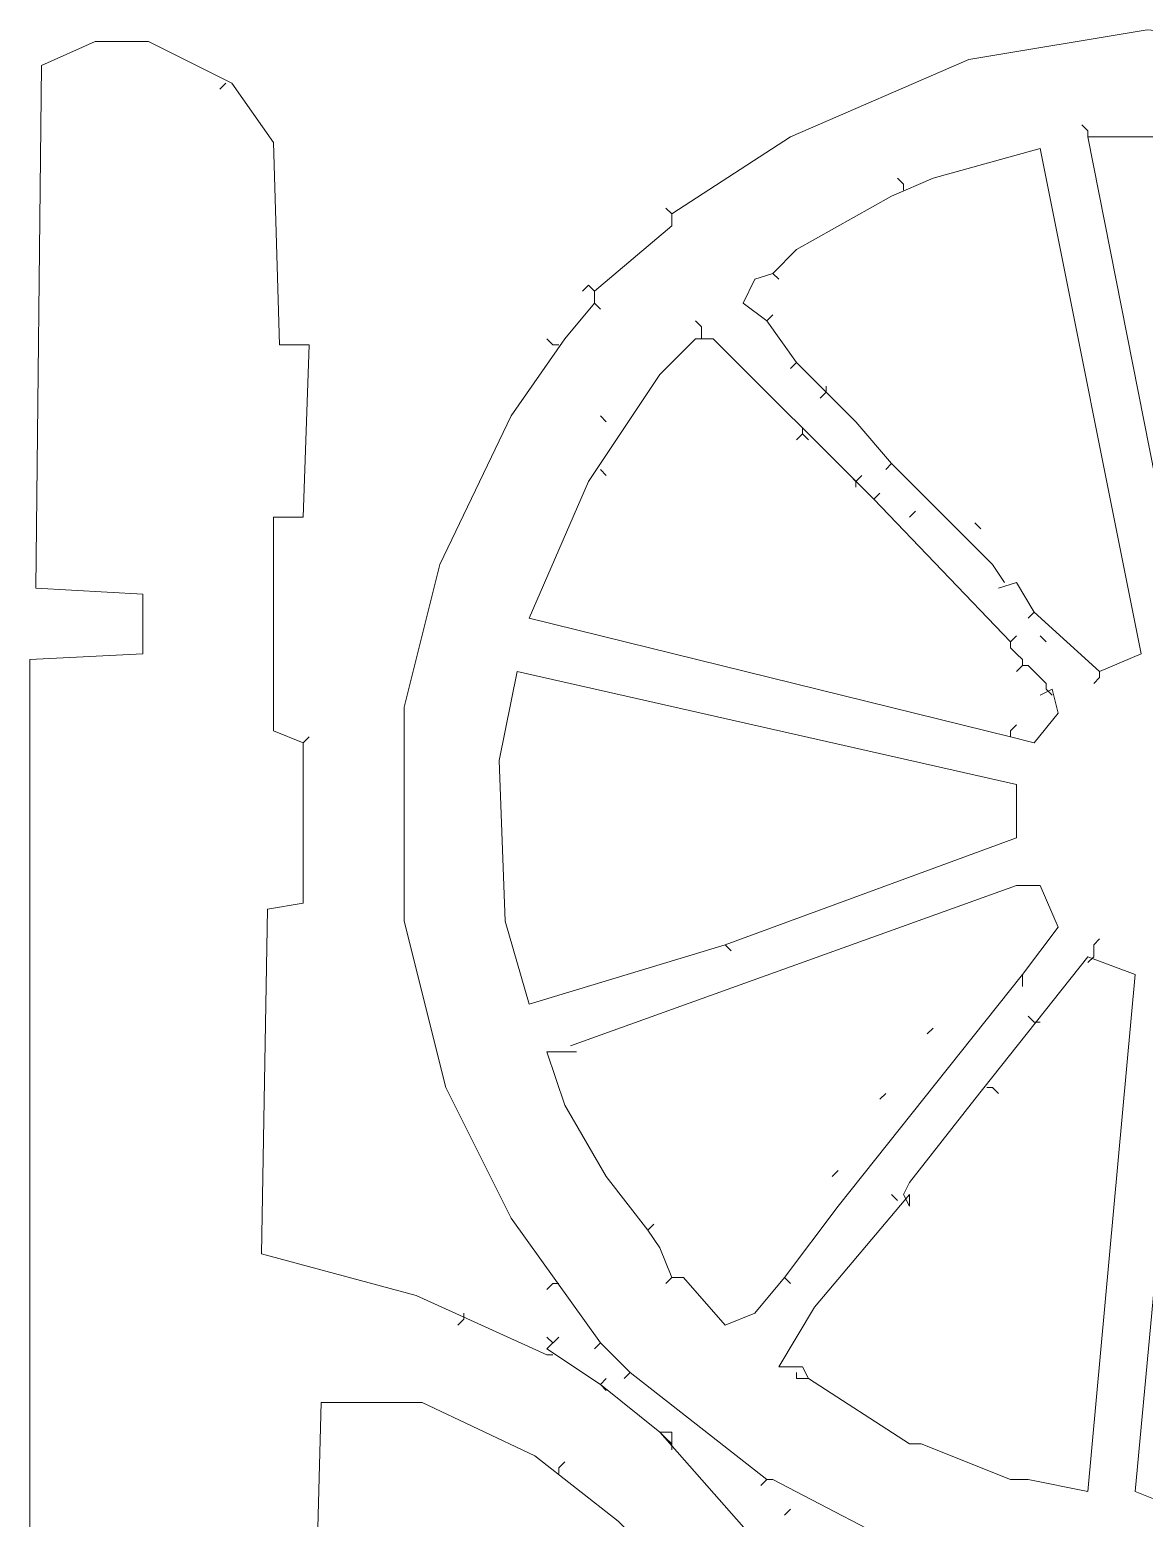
# Model space of a CAD drawing. Header units: millimetres. Extents: x -91 to 120, y -182 to 176.
# Drawn here: x -89.2 to -23.8, y -77.2 to 10.2 of the extents above; entities that cross this region are included whole.
import ezdxf

# ---------------------------------------------------------------- set-up
doc = ezdxf.new("R2010")
doc.units = ezdxf.units.MM
doc.header["$MEASUREMENT"] = 0
doc.layers.add('Katman 1', color=7, linetype='Continuous')

msp = doc.modelspace()

# ---------------------------------------------------------------- linework, layer by layer
at = {"layer": 'Katman 1', "lineweight": 9}
for points, knots in [([(15.4916, -8.3276), (15.4916, -8.3276), (10.9567, -2.7462), (10.9567, -2.7462), (10.9567, -2.7462), (10.9567, -2.7462), (4.6776, 2.4863), (4.6776, 2.4863), (4.6776, 2.4863), (4.6776, 2.4863), (0.4916, 4.5794), (0.4916, 4.5794), (0.4916, 4.5794), (0.4916, 4.5794), (-2.2991, 6.3235), (-2.2991, 6.3235), (-2.2991, 6.3235), (-2.2991, 6.3235), (-11.02, 9.1142), (-11.02, 9.1142), (-11.02, 9.1142), (-11.02, 9.1142), (-23.5782, 10.1608), (-23.5782, 10.1608), (-23.5782, 10.1608), (-23.5782, 10.1608), (-34.0433, 8.4166), (-34.0433, 8.4166), (-34.0433, 8.4166), (-34.0433, 8.4166), (-44.5084, 3.8817), (-44.5084, 3.8817), (-44.5084, 3.8817), (-44.5084, 3.8817), (-51.4851, -0.6532), (-51.4851, -0.6532), (-51.4851, -0.6532), (-51.4851, -0.6532), (-51.834, -0.3044), (-51.834, -0.3044)], [0, 0, 0, 0, 0.0909091, 0.0909091, 0.0909091, 0.0909091, 0.1818182, 0.1818182, 0.1818182, 0.1818182, 0.2727273, 0.2727273, 0.2727273, 0.2727273, 0.3636364, 0.3636364, 0.3636364, 0.3636364, 0.4545455, 0.4545455, 0.4545455, 0.4545455, 0.5454545, 0.5454545, 0.5454545, 0.5454545, 0.6363636, 0.6363636, 0.6363636, 0.6363636, 0.7272727, 0.7272727, 0.7272727, 0.7272727, 0.8181818, 0.8181818, 0.8181818, 0.8181818, 1, 1, 1, 1]), ([(-83.5782, -101.816), (-83.5782, -101.816), (-86.7177, -96.9323), (-86.7177, -96.9323), (-86.7177, -96.9323), (-86.7177, -96.9323), (-89.1596, -89.6067), (-89.1596, -89.6067), (-89.1596, -89.6067), (-89.1596, -89.6067), (-89.1596, -26.816), (-89.1596, -26.816), (-89.1596, -26.816), (-89.1596, -26.816), (-82.5317, -26.4672), (-82.5317, -26.4672), (-82.5317, -26.4672), (-82.5317, -26.4672), (-82.5317, -22.9788), (-82.5317, -22.9788), (-82.5317, -22.9788), (-82.5317, -22.9788), (-88.8107, -22.6299), (-88.8107, -22.6299), (-88.8107, -22.6299), (-88.8107, -22.6299), (-88.4619, 8.0677), (-88.4619, 8.0677), (-88.4619, 8.0677), (-88.4619, 8.0677), (-85.3224, 9.4631), (-85.3224, 9.4631), (-85.3224, 9.4631), (-85.3224, 9.4631), (-82.1828, 9.4631), (-82.1828, 9.4631), (-82.1828, 9.4631), (-82.1828, 9.4631), (-77.2991, 7.0212), (-77.2991, 7.0212), (-77.2991, 7.0212), (-77.2991, 7.0212), (-74.8572, 3.5329), (-74.8572, 3.5329), (-74.8572, 3.5329), (-74.8572, 3.5329), (-74.5084, -8.3276), (-74.5084, -8.3276), (-74.5084, -8.3276), (-74.5084, -8.3276), (-72.7642, -8.3276), (-72.7642, -8.3276), (-72.7642, -8.3276), (-72.7642, -8.3276), (-73.1131, -18.4439), (-73.1131, -18.4439), (-73.1131, -18.4439), (-73.1131, -18.4439), (-74.8572, -18.4439), (-74.8572, -18.4439), (-74.8572, -18.4439), (-74.8572, -18.4439), (-74.8572, -31.002), (-74.8572, -31.002), (-74.8572, -31.002), (-74.8572, -31.002), (-73.1131, -31.6997), (-73.1131, -31.6997), (-73.1131, -31.6997), (-73.1131, -31.6997), (-72.7642, -31.3509), (-72.7642, -31.3509)], [0, 0, 0, 0, 0.0526316, 0.0526316, 0.0526316, 0.0526316, 0.1052632, 0.1052632, 0.1052632, 0.1052632, 0.1578947, 0.1578947, 0.1578947, 0.1578947, 0.2105263, 0.2105263, 0.2105263, 0.2105263, 0.2631579, 0.2631579, 0.2631579, 0.2631579, 0.3157895, 0.3157895, 0.3157895, 0.3157895, 0.3684211, 0.3684211, 0.3684211, 0.3684211, 0.4210526, 0.4210526, 0.4210526, 0.4210526, 0.4736842, 0.4736842, 0.4736842, 0.4736842, 0.5263158, 0.5263158, 0.5263158, 0.5263158, 0.5789474, 0.5789474, 0.5789474, 0.5789474, 0.6315789, 0.6315789, 0.6315789, 0.6315789, 0.6842105, 0.6842105, 0.6842105, 0.6842105, 0.7368421, 0.7368421, 0.7368421, 0.7368421, 0.7894737, 0.7894737, 0.7894737, 0.7894737, 0.8421053, 0.8421053, 0.8421053, 0.8421053, 0.8947368, 0.8947368, 0.8947368, 0.8947368, 1, 1, 1, 1]), ([(-27.0665, 3.8817), (-27.0665, 3.8817), (-27.0665, 4.2305), (-27.0665, 4.2305), (-27.0665, 4.2305), (-27.0665, 4.2305), (-27.4154, 4.5794), (-27.4154, 4.5794)], [0, 0, 0, 0, 0.3333333, 0.3333333, 0.3333333, 0.3333333, 1, 1, 1, 1]), ([(-27.0665, 3.8817), (-27.0665, 3.8817), (-14.8572, 3.8817), (-14.8572, 3.8817), (-14.8572, 3.8817), (-14.8572, 3.8817), (-7.5316, 1.7887), (-7.5316, 1.7887), (-7.5316, 1.7887), (-7.5316, 1.7887), (-8.5782, -2.0485), (-8.5782, -2.0485), (-8.5782, -2.0485), (-8.5782, -2.0485), (-18.3456, -26.4672), (-18.3456, -26.4672), (-18.3456, -26.4672), (-18.3456, -26.4672), (-21.1363, -26.1183), (-21.1363, -26.1183), (-21.1363, -26.1183), (-21.1363, -26.1183), (-27.0665, 3.8817), (-27.0665, 3.8817)], [0, 0, 0, 0, 0.1428571, 0.1428571, 0.1428571, 0.1428571, 0.2857143, 0.2857143, 0.2857143, 0.2857143, 0.4285714, 0.4285714, 0.4285714, 0.4285714, 0.5714286, 0.5714286, 0.5714286, 0.5714286, 0.7142857, 0.7142857, 0.7142857, 0.7142857, 1, 1, 1, 1]), ([(-26.3689, -27.5137), (-26.3689, -27.5137), (-23.927, -26.4672), (-23.927, -26.4672), (-23.927, -26.4672), (-23.927, -26.4672), (-29.8572, 3.184), (-29.8572, 3.184), (-29.8572, 3.184), (-29.8572, 3.184), (-36.1363, 1.4398), (-36.1363, 1.4398), (-36.1363, 1.4398), (-36.1363, 1.4398), (-38.5782, 0.3933), (-38.5782, 0.3933), (-38.5782, 0.3933), (-38.5782, 0.3933), (-44.1596, -2.7462), (-44.1596, -2.7462), (-44.1596, -2.7462), (-44.1596, -2.7462), (-45.5549, -4.1416), (-45.5549, -4.1416), (-45.5549, -4.1416), (-45.5549, -4.1416), (-45.2061, -4.4904), (-45.2061, -4.4904)], [0, 0, 0, 0, 0.125, 0.125, 0.125, 0.125, 0.25, 0.25, 0.25, 0.25, 0.375, 0.375, 0.375, 0.375, 0.5, 0.5, 0.5, 0.5, 0.625, 0.625, 0.625, 0.625, 0.75, 0.75, 0.75, 0.75, 1, 1, 1, 1]), ([(-37.8805, 0.7421), (-37.8805, 0.7421), (-37.8805, 1.091), (-37.8805, 1.091), (-37.8805, 1.091), (-37.8805, 1.091), (-38.2293, 1.4398), (-38.2293, 1.4398)], [0, 0, 0, 0, 0.3333333, 0.3333333, 0.3333333, 0.3333333, 1, 1, 1, 1]), ([(-56.02, -5.1881), (-56.02, -5.1881), (-51.4851, -1.3509), (-51.4851, -1.3509), (-51.4851, -1.3509), (-51.4851, -1.3509), (-51.4851, -0.6532), (-51.4851, -0.6532)], [0, 0, 0, 0, 0.3333333, 0.3333333, 0.3333333, 0.3333333, 1, 1, 1, 1]), ([(-45.9038, -6.9323), (-45.9038, -6.9323), (-47.2991, -5.8857), (-47.2991, -5.8857), (-47.2991, -5.8857), (-47.2991, -5.8857), (-46.6014, -4.4904), (-46.6014, -4.4904), (-46.6014, -4.4904), (-46.6014, -4.4904), (-45.5549, -4.1416), (-45.5549, -4.1416)], [0, 0, 0, 0, 0.25, 0.25, 0.25, 0.25, 0.5, 0.5, 0.5, 0.5, 1, 1, 1, 1]), ([(-56.02, -5.8857), (-56.02, -5.8857), (-56.02, -5.1881), (-56.02, -5.1881), (-56.02, -5.1881), (-56.02, -5.1881), (-56.3689, -4.8392), (-56.3689, -4.8392), (-56.3689, -4.8392), (-56.3689, -4.8392), (-56.7177, -5.1881), (-56.7177, -5.1881)], [0, 0, 0, 0, 0.25, 0.25, 0.25, 0.25, 0.5, 0.5, 0.5, 0.5, 1, 1, 1, 1]), ([(-55.6712, -66.9323), (-55.6712, -66.9323), (-60.9037, -59.6067), (-60.9037, -59.6067), (-60.9037, -59.6067), (-60.9037, -59.6067), (-64.741, -51.9323), (-64.741, -51.9323), (-64.741, -51.9323), (-64.741, -51.9323), (-67.1828, -42.1648), (-67.1828, -42.1648), (-67.1828, -42.1648), (-67.1828, -42.1648), (-67.1828, -29.6067), (-67.1828, -29.6067), (-67.1828, -29.6067), (-67.1828, -29.6067), (-65.0898, -21.2346), (-65.0898, -21.2346), (-65.0898, -21.2346), (-65.0898, -21.2346), (-60.9037, -12.5137), (-60.9037, -12.5137), (-60.9037, -12.5137), (-60.9037, -12.5137), (-57.7642, -7.9788), (-57.7642, -7.9788), (-57.7642, -7.9788), (-57.7642, -7.9788), (-56.02, -5.8857), (-56.02, -5.8857), (-56.02, -5.8857), (-56.02, -5.8857), (-55.6712, -6.2346), (-55.6712, -6.2346)], [0, 0, 0, 0, 0.1, 0.1, 0.1, 0.1, 0.2, 0.2, 0.2, 0.2, 0.3, 0.3, 0.3, 0.3, 0.4, 0.4, 0.4, 0.4, 0.5, 0.5, 0.5, 0.5, 0.6, 0.6, 0.6, 0.6, 0.7, 0.7, 0.7, 0.7, 0.8, 0.8, 0.8, 0.8, 1, 1, 1, 1]), ([(-49.741, -7.9788), (-49.741, -7.9788), (-49.741, -7.2811), (-49.741, -7.2811), (-49.741, -7.2811), (-49.741, -7.2811), (-50.0898, -6.9323), (-50.0898, -6.9323)], [0, 0, 0, 0, 0.3333333, 0.3333333, 0.3333333, 0.3333333, 1, 1, 1, 1]), ([(-44.1596, -9.3741), (-44.1596, -9.3741), (-45.9038, -6.9323), (-45.9038, -6.9323), (-45.9038, -6.9323), (-45.9038, -6.9323), (-45.5549, -6.5834), (-45.5549, -6.5834)], [0, 0, 0, 0, 0.3333333, 0.3333333, 0.3333333, 0.3333333, 1, 1, 1, 1]), ([(-31.6014, -31.3509), (-31.6014, -31.3509), (-59.8572, -24.3741), (-59.8572, -24.3741), (-59.8572, -24.3741), (-59.8572, -24.3741), (-56.3689, -16.3509), (-56.3689, -16.3509), (-56.3689, -16.3509), (-56.3689, -16.3509), (-52.1828, -10.0718), (-52.1828, -10.0718), (-52.1828, -10.0718), (-52.1828, -10.0718), (-50.0898, -7.9788), (-50.0898, -7.9788), (-50.0898, -7.9788), (-50.0898, -7.9788), (-49.0433, -7.9788), (-49.0433, -7.9788), (-49.0433, -7.9788), (-49.0433, -7.9788), (-39.6247, -17.3974), (-39.6247, -17.3974), (-39.6247, -17.3974), (-39.6247, -17.3974), (-39.2758, -17.0486), (-39.2758, -17.0486)], [0, 0, 0, 0, 0.125, 0.125, 0.125, 0.125, 0.25, 0.25, 0.25, 0.25, 0.375, 0.375, 0.375, 0.375, 0.5, 0.5, 0.5, 0.5, 0.625, 0.625, 0.625, 0.625, 0.75, 0.75, 0.75, 0.75, 1, 1, 1, 1]), ([(-38.5782, -15.3044), (-38.5782, -15.3044), (-40.6712, -12.8625), (-40.6712, -12.8625), (-40.6712, -12.8625), (-40.6712, -12.8625), (-44.1596, -9.3741), (-44.1596, -9.3741), (-44.1596, -9.3741), (-44.1596, -9.3741), (-44.5084, -9.723), (-44.5084, -9.723)], [0, 0, 0, 0, 0.25, 0.25, 0.25, 0.25, 0.5, 0.5, 0.5, 0.5, 1, 1, 1, 1]), ([(-31.9503, -22.2811), (-31.9503, -22.2811), (-32.6479, -21.2346), (-32.6479, -21.2346), (-32.6479, -21.2346), (-32.6479, -21.2346), (-38.5782, -15.3044), (-38.5782, -15.3044), (-38.5782, -15.3044), (-38.5782, -15.3044), (-38.927, -15.6532), (-38.927, -15.6532)], [0, 0, 0, 0, 0.25, 0.25, 0.25, 0.25, 0.5, 0.5, 0.5, 0.5, 1, 1, 1, 1]), ([(-30.2061, -24.0253), (-30.2061, -24.0253), (-31.2526, -22.2811), (-31.2526, -22.2811), (-31.2526, -22.2811), (-31.2526, -22.2811), (-32.2991, -22.6299), (-32.2991, -22.6299)], [0, 0, 0, 0, 0.3333333, 0.3333333, 0.3333333, 0.3333333, 1, 1, 1, 1]), ([(-26.3689, -27.5137), (-26.3689, -27.5137), (-30.2061, -24.0253), (-30.2061, -24.0253), (-30.2061, -24.0253), (-30.2061, -24.0253), (-30.5549, -24.3741), (-30.5549, -24.3741)], [0, 0, 0, 0, 0.3333333, 0.3333333, 0.3333333, 0.3333333, 1, 1, 1, 1]), ([(-30.9037, -27.1648), (-30.9037, -27.1648), (-30.9037, -26.816), (-30.9037, -26.816), (-30.9037, -26.816), (-30.9037, -26.816), (-31.2526, -26.4672), (-31.2526, -26.4672), (-31.2526, -26.4672), (-31.2526, -26.4672), (-31.6014, -26.1183), (-31.6014, -26.1183), (-31.6014, -26.1183), (-31.6014, -26.1183), (-31.6014, -25.7695), (-31.6014, -25.7695), (-31.6014, -25.7695), (-31.6014, -25.7695), (-31.2526, -25.4206), (-31.2526, -25.4206)], [0, 0, 0, 0, 0.1666667, 0.1666667, 0.1666667, 0.1666667, 0.3333333, 0.3333333, 0.3333333, 0.3333333, 0.5, 0.5, 0.5, 0.5, 0.6666667, 0.6666667, 0.6666667, 0.6666667, 1, 1, 1, 1]), ([(-48.3456, -43.5602), (-48.3456, -43.5602), (-31.2526, -37.2811), (-31.2526, -37.2811), (-31.2526, -37.2811), (-31.2526, -37.2811), (-31.2526, -34.1416), (-31.2526, -34.1416), (-31.2526, -34.1416), (-31.2526, -34.1416), (-60.5549, -27.5137), (-60.5549, -27.5137), (-60.5549, -27.5137), (-60.5549, -27.5137), (-61.6014, -32.7462), (-61.6014, -32.7462), (-61.6014, -32.7462), (-61.6014, -32.7462), (-61.2526, -42.1648), (-61.2526, -42.1648), (-61.2526, -42.1648), (-61.2526, -42.1648), (-59.8572, -47.0485), (-59.8572, -47.0485), (-59.8572, -47.0485), (-59.8572, -47.0485), (-48.3456, -43.5602), (-48.3456, -43.5602), (-48.3456, -43.5602), (-48.3456, -43.5602), (-47.9968, -43.909), (-47.9968, -43.909)], [0, 0, 0, 0, 0.1111111, 0.1111111, 0.1111111, 0.1111111, 0.2222222, 0.2222222, 0.2222222, 0.2222222, 0.3333333, 0.3333333, 0.3333333, 0.3333333, 0.4444444, 0.4444444, 0.4444444, 0.4444444, 0.5555556, 0.5555556, 0.5555556, 0.5555556, 0.6666667, 0.6666667, 0.6666667, 0.6666667, 0.7777778, 0.7777778, 0.7777778, 0.7777778, 1, 1, 1, 1]), ([(-29.5084, -28.5602), (-29.5084, -28.5602), (-29.5084, -28.2113), (-29.5084, -28.2113), (-29.5084, -28.2113), (-29.5084, -28.2113), (-29.8572, -27.8625), (-29.8572, -27.8625), (-29.8572, -27.8625), (-29.8572, -27.8625), (-30.2061, -27.5137), (-30.2061, -27.5137), (-30.2061, -27.5137), (-30.2061, -27.5137), (-30.5549, -27.1648), (-30.5549, -27.1648), (-30.5549, -27.1648), (-30.5549, -27.1648), (-30.9037, -27.1648), (-30.9037, -27.1648), (-30.9037, -27.1648), (-30.9037, -27.1648), (-31.2526, -27.5137), (-31.2526, -27.5137)], [0, 0, 0, 0, 0.1428571, 0.1428571, 0.1428571, 0.1428571, 0.2857143, 0.2857143, 0.2857143, 0.2857143, 0.4285714, 0.4285714, 0.4285714, 0.4285714, 0.5714286, 0.5714286, 0.5714286, 0.5714286, 0.7142857, 0.7142857, 0.7142857, 0.7142857, 1, 1, 1, 1]), ([(-26.3689, -27.5137), (-26.3689, -27.5137), (-26.3689, -27.8625), (-26.3689, -27.8625), (-26.3689, -27.8625), (-26.3689, -27.8625), (-26.7177, -28.2113), (-26.7177, -28.2113)], [0, 0, 0, 0, 0.3333333, 0.3333333, 0.3333333, 0.3333333, 1, 1, 1, 1]), ([(-31.6014, -31.3509), (-31.6014, -31.3509), (-30.2061, -31.6997), (-30.2061, -31.6997), (-30.2061, -31.6997), (-30.2061, -31.6997), (-28.8107, -29.9555), (-28.8107, -29.9555), (-28.8107, -29.9555), (-28.8107, -29.9555), (-29.1596, -28.5602), (-29.1596, -28.5602), (-29.1596, -28.5602), (-29.1596, -28.5602), (-29.8572, -28.909), (-29.8572, -28.909)], [0, 0, 0, 0, 0.2, 0.2, 0.2, 0.2, 0.4, 0.4, 0.4, 0.4, 0.6, 0.6, 0.6, 0.6, 1, 1, 1, 1]), ([(-31.6014, -31.3509), (-31.6014, -31.3509), (-31.6014, -31.002), (-31.6014, -31.002), (-31.6014, -31.002), (-31.6014, -31.002), (-31.2526, -30.6532), (-31.2526, -30.6532)], [0, 0, 0, 0, 0.3333333, 0.3333333, 0.3333333, 0.3333333, 1, 1, 1, 1]), ([(-58.8107, -67.6299), (-58.8107, -67.6299), (-66.4851, -64.1416), (-66.4851, -64.1416), (-66.4851, -64.1416), (-66.4851, -64.1416), (-75.5549, -61.6997), (-75.5549, -61.6997), (-75.5549, -61.6997), (-75.5549, -61.6997), (-75.2061, -41.4671), (-75.2061, -41.4671), (-75.2061, -41.4671), (-75.2061, -41.4671), (-73.1131, -41.1183), (-73.1131, -41.1183), (-73.1131, -41.1183), (-73.1131, -41.1183), (-73.1131, -31.6997), (-73.1131, -31.6997)], [0, 0, 0, 0, 0.1666667, 0.1666667, 0.1666667, 0.1666667, 0.3333333, 0.3333333, 0.3333333, 0.3333333, 0.5, 0.5, 0.5, 0.5, 0.6666667, 0.6666667, 0.6666667, 0.6666667, 1, 1, 1, 1]), ([(-57.4154, -49.4904), (-57.4154, -49.4904), (-31.2526, -40.0718), (-31.2526, -40.0718), (-31.2526, -40.0718), (-31.2526, -40.0718), (-29.8572, -40.0718), (-29.8572, -40.0718), (-29.8572, -40.0718), (-29.8572, -40.0718), (-28.8107, -42.5137), (-28.8107, -42.5137), (-28.8107, -42.5137), (-28.8107, -42.5137), (-30.9037, -45.3044), (-30.9037, -45.3044)], [0, 0, 0, 0, 0.2, 0.2, 0.2, 0.2, 0.4, 0.4, 0.4, 0.4, 0.6, 0.6, 0.6, 0.6, 1, 1, 1, 1]), ([(-26.7177, -44.2579), (-26.7177, -44.2579), (-26.7177, -43.5602), (-26.7177, -43.5602), (-26.7177, -43.5602), (-26.7177, -43.5602), (-26.3689, -43.2113), (-26.3689, -43.2113)], [0, 0, 0, 0, 0.3333333, 0.3333333, 0.3333333, 0.3333333, 1, 1, 1, 1]), ([(-43.4619, -69.0253), (-43.4619, -69.0253), (-37.5317, -72.8625), (-37.5317, -72.8625), (-37.5317, -72.8625), (-37.5317, -72.8625), (-36.834, -72.8625), (-36.834, -72.8625), (-36.834, -72.8625), (-36.834, -72.8625), (-31.6014, -74.9555), (-31.6014, -74.9555), (-31.6014, -74.9555), (-31.6014, -74.9555), (-30.5549, -74.9555), (-30.5549, -74.9555), (-30.5549, -74.9555), (-30.5549, -74.9555), (-27.0665, -75.6532), (-27.0665, -75.6532), (-27.0665, -75.6532), (-27.0665, -75.6532), (-24.2758, -45.3044), (-24.2758, -45.3044), (-24.2758, -45.3044), (-24.2758, -45.3044), (-27.0665, -44.2579), (-27.0665, -44.2579), (-27.0665, -44.2579), (-27.0665, -44.2579), (-33.6944, -52.6299), (-33.6944, -52.6299), (-33.6944, -52.6299), (-33.6944, -52.6299), (-37.5317, -57.5137), (-37.5317, -57.5137), (-37.5317, -57.5137), (-37.5317, -57.5137), (-37.8805, -58.2113), (-37.8805, -58.2113)], [0, 0, 0, 0, 0.0909091, 0.0909091, 0.0909091, 0.0909091, 0.1818182, 0.1818182, 0.1818182, 0.1818182, 0.2727273, 0.2727273, 0.2727273, 0.2727273, 0.3636364, 0.3636364, 0.3636364, 0.3636364, 0.4545455, 0.4545455, 0.4545455, 0.4545455, 0.5454545, 0.5454545, 0.5454545, 0.5454545, 0.6363636, 0.6363636, 0.6363636, 0.6363636, 0.7272727, 0.7272727, 0.7272727, 0.7272727, 0.8181818, 0.8181818, 0.8181818, 0.8181818, 1, 1, 1, 1]), ([(-44.8572, -63.0951), (-44.8572, -63.0951), (-41.7177, -58.909), (-41.7177, -58.909), (-41.7177, -58.909), (-41.7177, -58.909), (-30.9037, -45.3044), (-30.9037, -45.3044), (-30.9037, -45.3044), (-30.9037, -45.3044), (-30.9037, -46.002), (-30.9037, -46.002)], [0, 0, 0, 0, 0.25, 0.25, 0.25, 0.25, 0.5, 0.5, 0.5, 0.5, 1, 1, 1, 1]), ([(-12.4154, -58.2113), (-12.4154, -58.2113), (-12.0665, -58.2113), (-12.0665, -58.2113), (-12.0665, -58.2113), (-12.0665, -58.2113), (-7.5316, -66.5834), (-7.5316, -66.5834), (-7.5316, -66.5834), (-7.5316, -66.5834), (-6.834, -68.3276), (-6.834, -68.3276), (-6.834, -68.3276), (-6.834, -68.3276), (-5.0898, -71.4672), (-5.0898, -71.4672), (-5.0898, -71.4672), (-5.0898, -71.4672), (-5.0898, -72.8625), (-5.0898, -72.8625), (-5.0898, -72.8625), (-5.0898, -72.8625), (-12.4154, -75.3044), (-12.4154, -75.3044), (-12.4154, -75.3044), (-12.4154, -75.3044), (-22.5317, -76.3509), (-22.5317, -76.3509), (-22.5317, -76.3509), (-22.5317, -76.3509), (-24.2758, -75.6532), (-24.2758, -75.6532), (-24.2758, -75.6532), (-24.2758, -75.6532), (-21.4851, -45.6532), (-21.4851, -45.6532), (-21.4851, -45.6532), (-21.4851, -45.6532), (-18.3456, -45.6532), (-18.3456, -45.6532), (-18.3456, -45.6532), (-18.3456, -45.6532), (-12.4154, -56.816), (-12.4154, -56.816)], [0, 0, 0, 0, 0.0833333, 0.0833333, 0.0833333, 0.0833333, 0.1666667, 0.1666667, 0.1666667, 0.1666667, 0.25, 0.25, 0.25, 0.25, 0.3333333, 0.3333333, 0.3333333, 0.3333333, 0.4166667, 0.4166667, 0.4166667, 0.4166667, 0.5, 0.5, 0.5, 0.5, 0.5833333, 0.5833333, 0.5833333, 0.5833333, 0.6666667, 0.6666667, 0.6666667, 0.6666667, 0.75, 0.75, 0.75, 0.75, 0.8333333, 0.8333333, 0.8333333, 0.8333333, 1, 1, 1, 1]), ([(-52.8805, -60.3044), (-52.8805, -60.3044), (-55.3224, -57.1648), (-55.3224, -57.1648), (-55.3224, -57.1648), (-55.3224, -57.1648), (-57.7642, -52.9788), (-57.7642, -52.9788), (-57.7642, -52.9788), (-57.7642, -52.9788), (-58.8107, -49.8392), (-58.8107, -49.8392), (-58.8107, -49.8392), (-58.8107, -49.8392), (-57.0665, -49.8392), (-57.0665, -49.8392)], [0, 0, 0, 0, 0.2, 0.2, 0.2, 0.2, 0.4, 0.4, 0.4, 0.4, 0.6, 0.6, 0.6, 0.6, 1, 1, 1, 1]), ([(-43.4619, -69.0253), (-43.4619, -69.0253), (-43.8107, -68.3276), (-43.8107, -68.3276), (-43.8107, -68.3276), (-43.8107, -68.3276), (-45.2061, -68.3276), (-45.2061, -68.3276), (-45.2061, -68.3276), (-45.2061, -68.3276), (-43.113, -64.8392), (-43.113, -64.8392), (-43.113, -64.8392), (-43.113, -64.8392), (-37.5317, -58.2113), (-37.5317, -58.2113), (-37.5317, -58.2113), (-37.5317, -58.2113), (-37.5317, -58.909), (-37.5317, -58.909), (-37.5317, -58.909), (-37.5317, -58.909), (-37.8805, -58.2113), (-37.8805, -58.2113)], [0, 0, 0, 0, 0.1428571, 0.1428571, 0.1428571, 0.1428571, 0.2857143, 0.2857143, 0.2857143, 0.2857143, 0.4285714, 0.4285714, 0.4285714, 0.4285714, 0.5714286, 0.5714286, 0.5714286, 0.5714286, 0.7142857, 0.7142857, 0.7142857, 0.7142857, 1, 1, 1, 1]), ([(-51.4851, -63.0951), (-51.4851, -63.0951), (-52.1828, -61.3509), (-52.1828, -61.3509), (-52.1828, -61.3509), (-52.1828, -61.3509), (-52.8805, -60.3044), (-52.8805, -60.3044), (-52.8805, -60.3044), (-52.8805, -60.3044), (-52.5316, -59.9555), (-52.5316, -59.9555)], [0, 0, 0, 0, 0.25, 0.25, 0.25, 0.25, 0.5, 0.5, 0.5, 0.5, 1, 1, 1, 1]), ([(-51.4851, -63.0951), (-51.4851, -63.0951), (-50.7875, -63.0951), (-50.7875, -63.0951), (-50.7875, -63.0951), (-50.7875, -63.0951), (-48.3456, -65.8858), (-48.3456, -65.8858), (-48.3456, -65.8858), (-48.3456, -65.8858), (-46.6014, -65.1881), (-46.6014, -65.1881), (-46.6014, -65.1881), (-46.6014, -65.1881), (-44.8572, -63.0951), (-44.8572, -63.0951), (-44.8572, -63.0951), (-44.8572, -63.0951), (-44.5084, -63.4439), (-44.5084, -63.4439)], [0, 0, 0, 0, 0.1666667, 0.1666667, 0.1666667, 0.1666667, 0.3333333, 0.3333333, 0.3333333, 0.3333333, 0.5, 0.5, 0.5, 0.5, 0.6666667, 0.6666667, 0.6666667, 0.6666667, 1, 1, 1, 1]), ([(-55.6712, -69.3741), (-55.6712, -69.3741), (-58.8107, -67.2811), (-58.8107, -67.2811), (-58.8107, -67.2811), (-58.8107, -67.2811), (-58.1131, -66.5834), (-58.1131, -66.5834)], [0, 0, 0, 0, 0.3333333, 0.3333333, 0.3333333, 0.3333333, 1, 1, 1, 1]), ([(-53.927, -68.6764), (-53.927, -68.6764), (-55.6712, -66.9323), (-55.6712, -66.9323), (-55.6712, -66.9323), (-55.6712, -66.9323), (-56.02, -67.2811), (-56.02, -67.2811)], [0, 0, 0, 0, 0.3333333, 0.3333333, 0.3333333, 0.3333333, 1, 1, 1, 1]), ([(-52.1828, -72.1648), (-52.1828, -72.1648), (-55.6712, -69.3741), (-55.6712, -69.3741), (-55.6712, -69.3741), (-55.6712, -69.3741), (-55.3224, -69.0253), (-55.3224, -69.0253)], [0, 0, 0, 0, 0.3333333, 0.3333333, 0.3333333, 0.3333333, 1, 1, 1, 1]), ([(-45.9038, -74.9555), (-45.9038, -74.9555), (-53.927, -68.6764), (-53.927, -68.6764), (-53.927, -68.6764), (-53.927, -68.6764), (-54.2758, -69.0253), (-54.2758, -69.0253)], [0, 0, 0, 0, 0.3333333, 0.3333333, 0.3333333, 0.3333333, 1, 1, 1, 1]), ([(-43.4619, -69.0253), (-43.4619, -69.0253), (-44.1596, -69.0253), (-44.1596, -69.0253), (-44.1596, -69.0253), (-44.1596, -69.0253), (-44.1596, -68.6764), (-44.1596, -68.6764)], [0, 0, 0, 0, 0.3333333, 0.3333333, 0.3333333, 0.3333333, 1, 1, 1, 1]), ([(-68.927, -93.0951), (-68.927, -93.0951), (-72.4154, -83.6765), (-72.4154, -83.6765), (-72.4154, -83.6765), (-72.4154, -83.6765), (-72.0665, -70.4206), (-72.0665, -70.4206), (-72.0665, -70.4206), (-72.0665, -70.4206), (-66.1363, -70.4206), (-66.1363, -70.4206), (-66.1363, -70.4206), (-66.1363, -70.4206), (-59.5084, -73.5602), (-59.5084, -73.5602), (-59.5084, -73.5602), (-59.5084, -73.5602), (-54.6247, -77.3974), (-54.6247, -77.3974), (-54.6247, -77.3974), (-54.6247, -77.3974), (-52.5316, -79.4904), (-52.5316, -79.4904), (-52.5316, -79.4904), (-52.5316, -79.4904), (-51.834, -79.4904), (-51.834, -79.4904)], [0, 0, 0, 0, 0.125, 0.125, 0.125, 0.125, 0.25, 0.25, 0.25, 0.25, 0.375, 0.375, 0.375, 0.375, 0.5, 0.5, 0.5, 0.5, 0.625, 0.625, 0.625, 0.625, 0.75, 0.75, 0.75, 0.75, 1, 1, 1, 1]), ([(-46.9503, -78.0951), (-46.9503, -78.0951), (-52.1828, -72.1648), (-52.1828, -72.1648), (-52.1828, -72.1648), (-52.1828, -72.1648), (-51.4851, -72.1648), (-51.4851, -72.1648), (-51.4851, -72.1648), (-51.4851, -72.1648), (-51.4851, -72.8625), (-51.4851, -72.8625)], [0, 0, 0, 0, 0.25, 0.25, 0.25, 0.25, 0.5, 0.5, 0.5, 0.5, 1, 1, 1, 1]), ([(-51.4851, -72.8625), (-51.4851, -72.8625), (-51.834, -72.5137), (-51.834, -72.5137), (-51.834, -72.5137), (-51.834, -72.5137), (-52.1828, -72.1648), (-52.1828, -72.1648)], [0, 0, 0, 0, 0.3333333, 0.3333333, 0.3333333, 0.3333333, 1, 1, 1, 1]), ([(-45.9038, -74.9555), (-45.9038, -74.9555), (-45.5549, -74.9555), (-45.5549, -74.9555), (-45.5549, -74.9555), (-45.5549, -74.9555), (-36.834, -79.4904), (-36.834, -79.4904), (-36.834, -79.4904), (-36.834, -79.4904), (-36.1363, -79.4904), (-36.1363, -79.4904), (-36.1363, -79.4904), (-36.1363, -79.4904), (-30.5549, -81.2346), (-30.5549, -81.2346), (-30.5549, -81.2346), (-30.5549, -81.2346), (-29.1596, -81.2346), (-29.1596, -81.2346), (-29.1596, -81.2346), (-29.1596, -81.2346), (-26.7177, -81.9323), (-26.7177, -81.9323), (-26.7177, -81.9323), (-26.7177, -81.9323), (-22.5317, -81.9323), (-22.5317, -81.9323), (-22.5317, -81.9323), (-22.5317, -81.9323), (-20.4386, -82.2811), (-20.4386, -82.2811), (-20.4386, -82.2811), (-20.4386, -82.2811), (-9.9735, -80.8858), (-9.9735, -80.8858), (-9.9735, -80.8858), (-9.9735, -80.8858), (0.4916, -76.6997), (0.4916, -76.6997), (0.4916, -76.6997), (0.4916, -76.6997), (3.6311, -74.9555), (3.6311, -74.9555), (3.6311, -74.9555), (3.6311, -74.9555), (4.3288, -75.3044), (4.3288, -75.3044)], [0, 0, 0, 0, 0.0769231, 0.0769231, 0.0769231, 0.0769231, 0.1538462, 0.1538462, 0.1538462, 0.1538462, 0.2307692, 0.2307692, 0.2307692, 0.2307692, 0.3076923, 0.3076923, 0.3076923, 0.3076923, 0.3846154, 0.3846154, 0.3846154, 0.3846154, 0.4615385, 0.4615385, 0.4615385, 0.4615385, 0.5384615, 0.5384615, 0.5384615, 0.5384615, 0.6153846, 0.6153846, 0.6153846, 0.6153846, 0.6923077, 0.6923077, 0.6923077, 0.6923077, 0.7692308, 0.7692308, 0.7692308, 0.7692308, 0.8461538, 0.8461538, 0.8461538, 0.8461538, 1, 1, 1, 1])]:
    msp.add_open_spline(points, degree=3, knots=knots, dxfattribs=at)
for points in [[(-77.6479, 7.0212), (-77.6479, 7.0212), (-77.9968, 6.6724), (-77.9968, 6.6724)], [(-58.4619, -8.3276), (-58.4619, -8.3276), (-58.8107, -7.9788), (-58.8107, -7.9788)], [(-58.4619, -8.3276), (-58.4619, -8.3276), (-58.1131, -8.3276), (-58.1131, -8.3276)], [(-42.4154, -11.1183), (-42.4154, -11.1183), (-42.7642, -11.4671), (-42.7642, -11.4671)], [(-42.4154, -11.1183), (-42.4154, -11.1183), (-42.4154, -10.7695), (-42.4154, -10.7695)], [(-55.3224, -12.8625), (-55.3224, -12.8625), (-55.6712, -12.5137), (-55.6712, -12.5137)], [(-43.8107, -13.5602), (-43.8107, -13.5602), (-44.1596, -13.909), (-44.1596, -13.909)], [(-43.8107, -13.5602), (-43.8107, -13.5602), (-43.8107, -13.2113), (-43.8107, -13.2113)], [(-43.8107, -13.5602), (-43.8107, -13.5602), (-43.4619, -13.909), (-43.4619, -13.909)], [(-55.6712, -15.6532), (-55.6712, -15.6532), (-55.3224, -16.002), (-55.3224, -16.002)], [(-40.6712, -16.3509), (-40.6712, -16.3509), (-41.02, -16.002), (-41.02, -16.002)], [(-40.6712, -16.3509), (-40.6712, -16.3509), (-40.3224, -16.002), (-40.3224, -16.002)], [(-40.6712, -16.3509), (-40.6712, -16.3509), (-40.6712, -16.6997), (-40.6712, -16.6997)], [(-31.6014, -25.7695), (-31.6014, -25.7695), (-39.6247, -17.3974), (-39.6247, -17.3974)], [(-37.5317, -18.4439), (-37.5317, -18.4439), (-37.1828, -18.0951), (-37.1828, -18.0951)], [(-33.3456, -19.1416), (-33.3456, -19.1416), (-33.6944, -18.7927), (-33.6944, -18.7927)], [(-29.5084, -25.7695), (-29.5084, -25.7695), (-29.8572, -25.4206), (-29.8572, -25.4206)], [(-29.5084, -28.5602), (-29.5084, -28.5602), (-29.1596, -28.909), (-29.1596, -28.909)], [(-26.7177, -44.2579), (-26.7177, -44.2579), (-27.0665, -44.6067), (-27.0665, -44.6067)], [(-30.2061, -48.0951), (-30.2061, -48.0951), (-30.5549, -47.7462), (-30.5549, -47.7462)], [(-36.4851, -48.7927), (-36.4851, -48.7927), (-36.1363, -48.4439), (-36.1363, -48.4439)], [(-30.2061, -48.0951), (-30.2061, -48.0951), (-29.8572, -48.0951), (-29.8572, -48.0951)], [(-39.2758, -52.6299), (-39.2758, -52.6299), (-38.927, -52.2811), (-38.927, -52.2811)], [(-32.6479, -51.9323), (-32.6479, -51.9323), (-32.9968, -51.9323), (-32.9968, -51.9323)], [(-32.6479, -51.9323), (-32.6479, -51.9323), (-32.2991, -52.2811), (-32.2991, -52.2811)], [(-42.0665, -57.1648), (-42.0665, -57.1648), (-41.7177, -56.816), (-41.7177, -56.816)], [(-38.2293, -58.5602), (-38.2293, -58.5602), (-38.5782, -58.2113), (-38.5782, -58.2113)], [(-58.4619, -63.4439), (-58.4619, -63.4439), (-58.8107, -63.7927), (-58.8107, -63.7927)], [(-58.4619, -63.4439), (-58.4619, -63.4439), (-58.1131, -63.4439), (-58.1131, -63.4439)], [(-51.4851, -63.0951), (-51.4851, -63.0951), (-51.834, -63.4439), (-51.834, -63.4439)], [(-63.6945, -65.5369), (-63.6945, -65.5369), (-64.0433, -65.8858), (-64.0433, -65.8858)], [(-63.6945, -65.5369), (-63.6945, -65.5369), (-63.6945, -65.1881), (-63.6945, -65.1881)], [(-58.4619, -66.9323), (-58.4619, -66.9323), (-58.8107, -66.5834), (-58.8107, -66.5834)], [(-58.8107, -67.6299), (-58.8107, -67.6299), (-58.4619, -67.6299), (-58.4619, -67.6299)], [(-55.6712, -69.3741), (-55.6712, -69.3741), (-55.3224, -69.723), (-55.3224, -69.723)], [(-51.4851, -72.8625), (-51.4851, -72.8625), (-51.4851, -73.2113), (-51.4851, -73.2113)], [(-58.1131, -74.2578), (-58.1131, -74.2578), (-57.7642, -73.909), (-57.7642, -73.909)], [(-58.1131, -74.2578), (-58.1131, -74.2578), (-58.1131, -74.6067), (-58.1131, -74.6067)], [(-45.9038, -74.9555), (-45.9038, -74.9555), (-46.2526, -75.3044), (-46.2526, -75.3044)], [(-44.8572, -77.0485), (-44.8572, -77.0485), (-44.5084, -76.6997), (-44.5084, -76.6997)]]:
    msp.add_open_spline(points, degree=3, dxfattribs=at)

doc.saveas('drawing.dxf')
